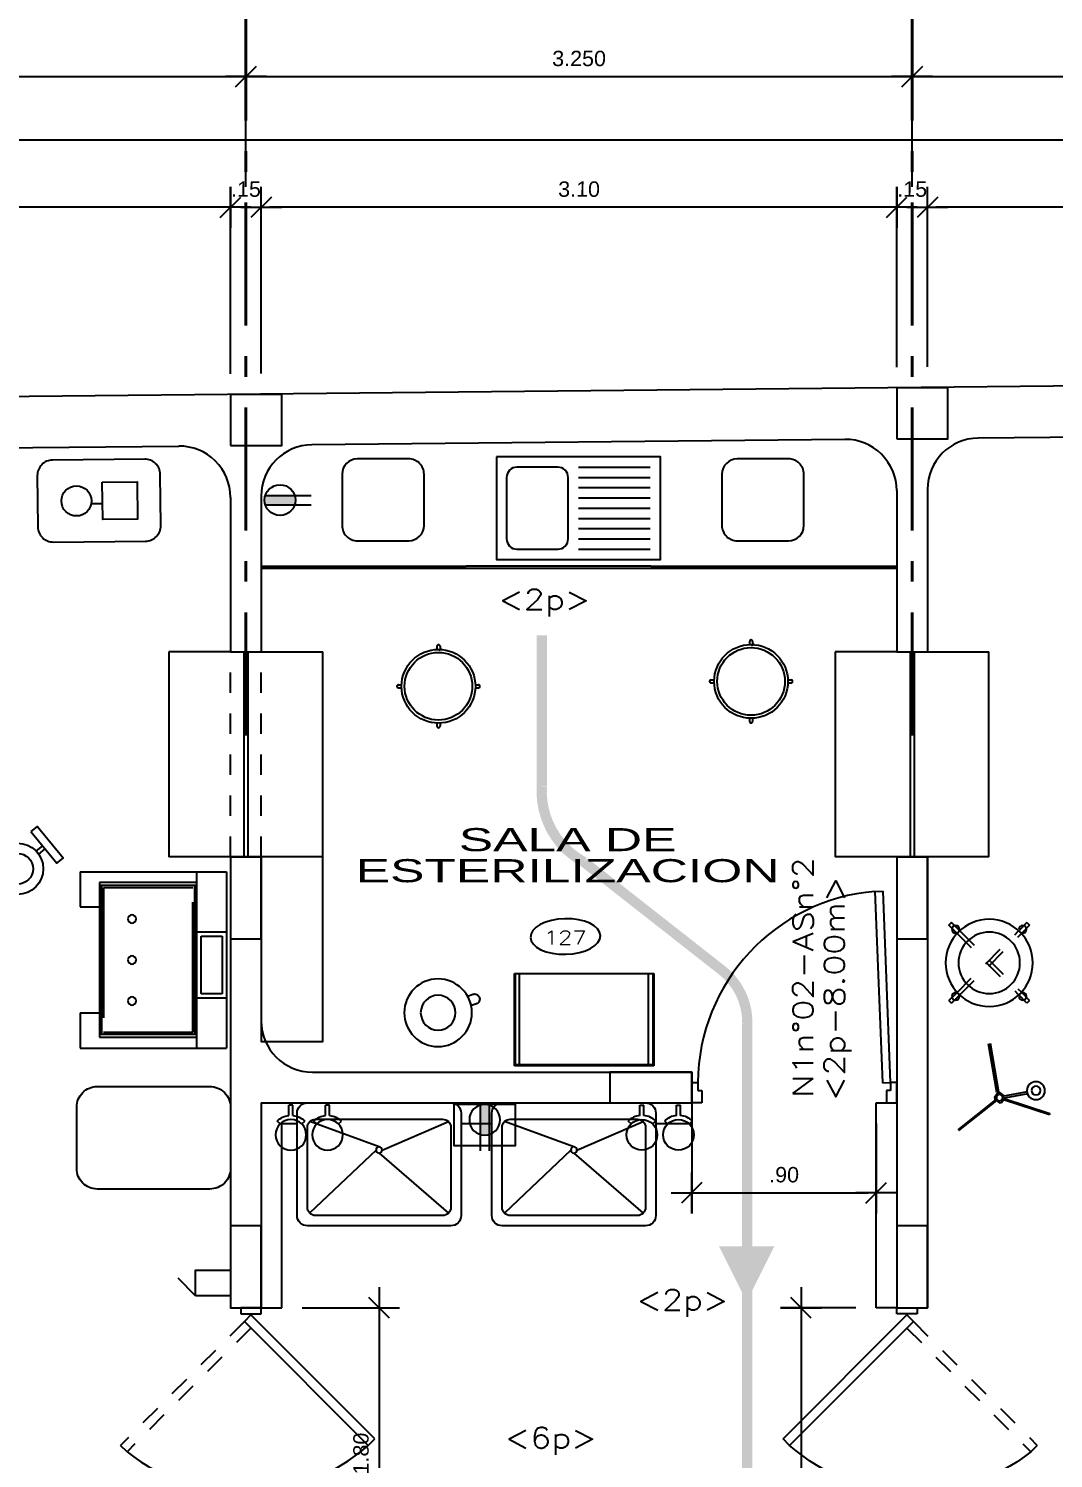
# Model space of a CAD drawing. Header units: millimetres. Extents: x 791 to 2661, y 209 to 602.
# Drawn here: x 1164.05 to 1169.05, y 543.39 to 550.37 of the extents above; entities that cross this region are included whole.
import ezdxf
from ezdxf.enums import TextEntityAlignment as Align

# ---------------------------------------------------------------- set-up
doc = ezdxf.new("R2010")
doc.units = ezdxf.units.MM
doc.header["$LTSCALE"] = 0.1
doc.header["$PDMODE"] = 3
for name, pattern in [('ACAD_ISO10W100', [18, 12, -3, 0, -3]), ('DASHDOT', [1, 0.5, -0.25, 0, -0.25]), ('DASHED', [0.75, 0.5, -0.25]), ('DASHED2', [9.525, 6.35, -3.175]), ('HIDDEN', [9.525, 6.35, -3.175]), ('TRAZOS2', [0.375, 0.25, -0.125])]:
    doc.linetypes.add(name, pattern=pattern)
for name, color, linetype in [('01', 1, 'Continuous'), ('01-COTAS EJE', 1, 'Continuous'), ('02', 8, 'Continuous'), ('06', 1, 'Continuous'), ('1TEXTO-05', 5, 'Continuous'), ('CASCO', 11, 'Continuous'), ('COLUMNAS', 1, 'Continuous'), ('cOTAS EVACUACION', 1, 'Continuous'), ('Equipamiento', 1, 'Continuous'), ('evacuacion', 70, 'TRAZOS2'), ('N-AMB', 2, 'Continuous'), ('Pisos', 253, 'Continuous'), ('Proyecciones', 9, 'HIDDEN'), ('Puertas', 1, 'Continuous'), ('Sanitarios', 1, 'Continuous'), ('texto seguridad', 120, 'Continuous')]:
    doc.layers.add(name, color=color, linetype=linetype)
doc.layers.add('EJES', color=1, linetype='DASHDOT', lineweight=40)
doc.styles.add('0', font='romans.SHX', dxfattribs={"width": 1.5})
doc.styles.add('LUNA', font='romans.shx', dxfattribs={"width": 1.5})
doc.styles.add('ROMANS', font='', dxfattribs={"oblique": 1, "height": 0.075})
doc.styles.get('ROMANS').set_extended_font_data('Arial')
doc.dimstyles.new('COTAS 50', dxfattribs={"dimscale": 2, "dimtxt": 1.5, "dimasz": 0.02, "dimexe": 0.05, "dimexo": 0.05, "dimgap": 0.025, "dimtad": 3, "dimzin": 4, "dimdsep": 46, "dimtxsty": 'ROMANS', "dimblk": 'LLL', "dimcen": 0, "dimdle": 0.18, "dimclrd": 256, "dimclre": 1, "dimclrt": 3, "dimadec": 0, "dimazin": 0, "dimtfac": 1, "dimtix": 1, "dimtofl": 0, "dimtmove": 1, "dimatfit": 3, "dimldrblk": 'OPEN90', "dimfxl": 0.18, "dimtolj": 1, "dimtzin": 0, "dimarcsym": 0})

# ---------------------------------------------------------------- blocks, each defined once
blk = doc.blocks.new('A$C0E812A79')
at = {"layer": 'Puertas', "linetype": 'TRAZOS2', "ltscale": 3}
for p, q in [((0.0668, -0.0182, 0.005), (0.671, 0.5859, 0.005)), ((1.7332, -0.0182, 0.005), (1.129, 0.5859, 0.005)), ((0.0986, -0.05, 0.005), (0.7028, 0.5541, 0.005)), ((1.7014, -0.05, 0.005), (1.0972, 0.5541, 0.005))]:
    blk.add_line(p, q, dxfattribs=at)
at = {"layer": 'Puertas'}
for p, q in [((0.7028, 0.5541, 0.005), (0.671, 0.5859, 0.005)), ((1.0972, 0.5541, 0.005), (1.129, 0.5859, 0.005))]:
    blk.add_line(p, q, dxfattribs=at)
at = {"layer": 'Puertas', "ltscale": 3}
for p, q in [((0, -0.1), (0, 0)), ((0, 0), (0.03, 0)), ((0.03, 0), (0.03, -0.025)), ((1.8, 0), (1.77, 0)), ((1.77, 0), (1.77, -0.025)), ((1.8, -0.1), (1.8, 0)), ((0.03, -0.025), (0.03, -0.025)), ((0.03, -0.025), (0.03, -0.1)), ((0.035, -0.05, 0.005), (0.0668, -0.0182, 0.005)), ((0.6391, -0.6542, 0.005), (0.035, -0.05, 0.005)), ((0.0668, -0.0182, 0.005), (0.671, -0.6223, 0.005)), ((1.7332, -0.0182, 0.005), (1.129, -0.6223, 0.005)), ((1.1609, -0.6542, 0.005), (1.765, -0.05, 0.005)), ((1.765, -0.05, 0.005), (1.7332, -0.0182, 0.005)), ((1.77, -0.025), (1.77, -0.025)), ((1.77, -0.025), (1.77, -0.1)), ((0.03, -0.1), (0, -0.1)), ((1.77, -0.1), (1.8, -0.1)), ((0.671, -0.6223, 0.005), (0.6391, -0.6542, 0.005)), ((1.129, -0.6223, 0.005), (1.1609, -0.6542, 0.005))]:
    blk.add_line(p, q, dxfattribs=at)
at = {"layer": 'Puertas'}
for centre, start, end in [((-0.017, -0.0151, 0.015), 318.56511, 38.33834), ((1.817, -0.0151, 0.015), 141.66166, 221.43489)]:
    blk.add_arc(centre, 0.9176, start, end, dxfattribs=at)
blk = doc.blocks.new('A$C75F00277')
at = {"layer": 'Puertas'}
for p, q in [((0, 0.95), (0, 1)), ((0, 1), (0.1, 1)), ((0.1, 1), (0.1, 0.97)), ((0.06, 0.95), (0, 0.95)), ((0.06, 0.97), (0.06, 0.95)), ((0.1, 0.97), (0.06, 0.97)), ((1.0317, 0.106), (0.0985, 0.07)), ((0.0985, 0.07), (0.1, 0.03)), ((1.0317, 0.106), (1.0333, 0.066)), ((0, 0.05), (0, 0)), ((0.06, 0.05), (0, 0.05)), ((0, 0), (0.1, 0)), ((0.06, 0.03), (0.06, 0.05)), ((0.1, 0.03), (0.06, 0.03)), ((0.1, 0.03), (1.0333, 0.066)), ((0.1, 0), (0.1, 0.03))]:
    blk.add_line(p, q, dxfattribs=at)
blk.add_arc((0.0923, 0.0274), 0.9427, 4.78175, 89.53472, dxfattribs=at)
blk = doc.blocks.new('LLL')
for p, q in [((0, 2.5), (0, -2.5)), ((2.5, 0), (-2.5, 0))]:
    blk.add_line(p, q)
at = {"color": 3}
blk.add_line((-1.25, -1.25), (1.25, 1.25), dxfattribs=at)
at = {"layer": 'Defpoints', "color": 0, "linetype": 'ByBlock'}
blk.add_point((0, 0), dxfattribs=at)
blk.add_point((0, 0), dxfattribs=at)
blk = doc.blocks.new('*D131')
at = {"layer": '01-COTAS EJE', "color": 1, "lineweight": -2, "transparency": 16777216}
for p, q in [((1160.3208, 548.9055), (1160.3208, 550.2359)), ((1165.1064, 549.5985), (1165.1064, 550.2359))]:
    blk.add_line(p, q, dxfattribs=at)
at = {"layer": '01-COTAS EJE', "lineweight": -2, "transparency": 16777216}
blk.add_line((1160.3608, 550.1359), (1165.0664, 550.1359), dxfattribs=at)
at = {"layer": 'Defpoints', "color": 0, "transparency": 16777216}
for p in [(1165.1064, 550.1359), (1165.1064, 549.4985), (1160.3208, 548.8055)]:
    blk.add_point(p, dxfattribs=at)
at = {"layer": '01-COTAS EJE', "lineweight": -2, "transparency": 16777216, "xscale": 0.04, "yscale": 0.04, "zscale": 0.04, "rotation": 180}
blk.add_blockref('LLL', (1160.3208, 550.1359), dxfattribs=at)
at = {"layer": '01-COTAS EJE', "lineweight": -2, "transparency": 16777216, "xscale": 0.04, "yscale": 0.04, "zscale": 0.04}
blk.add_blockref('LLL', (1165.1064, 550.1359), dxfattribs=at)
at = {"layer": '01-COTAS EJE', "color": 3, "transparency": 16777216, "insert": (1162.7136, 550.2242), "char_height": 0.075, "attachment_point": 5, "style": 'ROMANS'}
blk.add_mtext('\\A1;4.786', dxfattribs=at)
blk = doc.blocks.new('_OPEN90')
at = {"color": 0, "linetype": 'ByBlock', "ltscale": 0.7}
for p, q in [((0, 0), (-1, 0)), ((-0.5, 0.5), (0, 0)), ((0, 0), (-0.5, -0.5))]:
    blk.add_line(p, q, dxfattribs=at)
blk = doc.blocks.new('*D132')
at = {"layer": '01-COTAS EJE', "color": 1, "lineweight": -2, "transparency": 16777216}
for p, q in [((1165.1064, 549.5985), (1165.1064, 550.2359)), ((1168.3564, 549.5985), (1168.3564, 550.2359))]:
    blk.add_line(p, q, dxfattribs=at)
at = {"layer": '01-COTAS EJE', "lineweight": -2, "transparency": 16777216}
blk.add_line((1165.1464, 550.1359), (1168.3164, 550.1359), dxfattribs=at)
at = {"layer": 'Defpoints', "color": 0, "transparency": 16777216}
for p in [(1168.3564, 550.1359), (1165.1064, 549.4985), (1168.3564, 549.4985)]:
    blk.add_point(p, dxfattribs=at)
at = {"layer": '01-COTAS EJE', "lineweight": -2, "transparency": 16777216, "xscale": 0.04, "yscale": 0.04, "zscale": 0.04, "rotation": 180}
blk.add_blockref('LLL', (1165.1064, 550.1359), dxfattribs=at)
at = {"layer": '01-COTAS EJE', "lineweight": -2, "transparency": 16777216, "xscale": 0.04, "yscale": 0.04, "zscale": 0.04}
blk.add_blockref('LLL', (1168.3564, 550.1359), dxfattribs=at)
at = {"layer": '01-COTAS EJE', "color": 3, "transparency": 16777216, "insert": (1166.7314, 550.2242), "char_height": 0.075, "attachment_point": 5, "style": 'ROMANS'}
blk.add_mtext('\\A1;3.250', dxfattribs=at)
blk = doc.blocks.new('*D133')
at = {"layer": '01-COTAS EJE', "color": 1, "lineweight": -2, "transparency": 16777216}
for p, q in [((1168.3564, 549.5985), (1168.3564, 550.2359)), ((1171.9064, 549.5985), (1171.9064, 550.2359))]:
    blk.add_line(p, q, dxfattribs=at)
at = {"layer": '01-COTAS EJE', "lineweight": -2, "transparency": 16777216}
blk.add_line((1168.3964, 550.1359), (1171.8664, 550.1359), dxfattribs=at)
at = {"layer": 'Defpoints', "color": 0, "transparency": 16777216}
for p in [(1171.9064, 550.1359), (1168.3564, 549.4985), (1171.9064, 549.4985)]:
    blk.add_point(p, dxfattribs=at)
at = {"layer": '01-COTAS EJE', "lineweight": -2, "transparency": 16777216, "xscale": 0.04, "yscale": 0.04, "zscale": 0.04, "rotation": 180}
blk.add_blockref('LLL', (1168.3564, 550.1359), dxfattribs=at)
at = {"layer": '01-COTAS EJE', "lineweight": -2, "transparency": 16777216, "xscale": 0.04, "yscale": 0.04, "zscale": 0.04}
blk.add_blockref('LLL', (1171.9064, 550.1359), dxfattribs=at)
at = {"layer": '01-COTAS EJE', "color": 3, "transparency": 16777216, "insert": (1170.1314, 550.2242), "char_height": 0.075, "attachment_point": 5, "style": 'ROMANS'}
blk.add_mtext('\\A1;3.550', dxfattribs=at)
blk = doc.blocks.new('A$C614C6070')
for p, q in [((-0.015, -0.23), (-0.3383, -0.0917)), ((0, -0.215), (0.3383, -0.0917)), ((0, -0.245), (-0.3383, -0.5383)), ((0.015, -0.23), (0.339, -0.5375))]:
    blk.add_line(p, q)
for points in [[(-0.35, -0.6), (0.35, -0.6, 0.414214), (0.4, -0.55), (0.4, -0.05, 0.414214), (0.35, 0), (-0.35, 0, 0.414214), (-0.4, -0.05), (-0.4, -0.55, 0.414214)], [(-0.31, -0.55), (0.31, -0.55, 0.414214), (0.35, -0.51), (0.35, -0.12, 0.414214), (0.31, -0.08), (-0.31, -0.08, 0.414214), (-0.35, -0.12), (-0.35, -0.51, 0.414214)]]:
    blk.add_lwpolyline(points, format="xyb", close=True)
blk.add_circle((0, -0.23), 0.015)
blk = doc.blocks.new('B-9')
for p, q in [((-0.9681, -0.0646), (-0.6181, -0.0646)), ((-0.9681, -0.1146), (-0.6181, -0.1146)), ((-0.9681, -0.1646), (-0.6181, -0.1646)), ((-0.9681, -0.2146), (-0.6181, -0.2146)), ((-0.9681, -0.2146), (-0.6181, -0.2146)), ((-0.9681, -0.2646), (-0.6181, -0.2646)), ((-0.9681, -0.3146), (-0.6181, -0.3146)), ((-0.9681, -0.3646), (-0.6181, -0.3646)), ((-0.9681, -0.4146), (-0.6181, -0.4146)), ((-0.9681, -0.4646), (-0.6181, -0.4646))]:
    blk.add_line(p, q)
blk.add_lwpolyline([(-1.3681, -0.0146), (-1.3681, -0.5146), (-0.5681, -0.5146), (-0.5681, -0.0146)], close=True)
blk.add_lwpolyline([(-1.3181, -0.1146), (-1.3181, -0.4146, 0.414214), (-1.2681, -0.4646), (-1.0681, -0.4646, 0.414214), (-1.0181, -0.4146), (-1.0181, -0.1146, 0.414214), (-1.0681, -0.0646), (-1.2681, -0.0646, 0.414214)], format="xyb", close=True)
blk = doc.blocks.new('*D176')
at = {"layer": '01-COTAS EJE', "color": 1, "lineweight": -2, "ltscale": 0.15, "transparency": 16777216}
for p, q in [((1168.4314, 548.72), (1168.4314, 549.5985)), ((1173.4314, 548.7703), (1173.4314, 549.5985))]:
    blk.add_line(p, q, dxfattribs=at)
at = {"layer": '01-COTAS EJE', "lineweight": -2, "ltscale": 0.15, "transparency": 16777216}
blk.add_line((1173.3914, 549.4985), (1168.4714, 549.4985), dxfattribs=at)
at = {"layer": 'Defpoints', "color": 0, "ltscale": 0.15, "transparency": 16777216}
for p in [(1168.4314, 549.4985), (1173.4314, 548.6703), (1168.4314, 548.62)]:
    blk.add_point(p, dxfattribs=at)
at = {"layer": '01-COTAS EJE', "lineweight": -2, "ltscale": 0.15, "transparency": 16777216, "xscale": 0.04, "yscale": 0.04, "zscale": 0.04, "rotation": 180}
blk.add_blockref('LLL', (1168.4314, 549.4985), dxfattribs=at)
at = {"layer": '01-COTAS EJE', "lineweight": -2, "ltscale": 0.15, "transparency": 16777216, "xscale": 0.04, "yscale": 0.04, "zscale": 0.04}
blk.add_blockref('LLL', (1173.4314, 549.4985), dxfattribs=at)
at = {"layer": '01-COTAS EJE', "color": 3, "ltscale": 0.15, "transparency": 16777216, "insert": (1170.9314, 549.5867), "char_height": 0.075, "attachment_point": 5, "style": 'ROMANS'}
blk.add_mtext('\\A1;5.00', dxfattribs=at)
blk = doc.blocks.new('*D177')
at = {"layer": '01-COTAS EJE', "color": 1, "lineweight": -2, "ltscale": 0.15, "transparency": 16777216}
for p, q in [((1168.2814, 548.7185), (1168.2814, 549.5985)), ((1168.4314, 548.72), (1168.4314, 549.5985))]:
    blk.add_line(p, q, dxfattribs=at)
at = {"layer": '01-COTAS EJE', "lineweight": -2, "ltscale": 0.15, "transparency": 16777216}
for p, q in [((1168.2414, 549.4985), (1168.2014, 549.4985)), ((1168.4714, 549.4985), (1168.5114, 549.4985))]:
    blk.add_line(p, q, dxfattribs=at)
at = {"layer": 'Defpoints', "color": 0, "ltscale": 0.15, "transparency": 16777216}
for p in [(1168.2814, 549.4985), (1168.2814, 548.6185), (1168.4314, 548.62)]:
    blk.add_point(p, dxfattribs=at)
at = {"layer": '01-COTAS EJE', "lineweight": -2, "ltscale": 0.15, "transparency": 16777216, "xscale": 0.04, "yscale": 0.04, "zscale": 0.04}
blk.add_blockref('LLL', (1168.2814, 549.4985), dxfattribs=at)
at = {"layer": '01-COTAS EJE', "lineweight": -2, "ltscale": 0.15, "transparency": 16777216, "xscale": 0.04, "yscale": 0.04, "zscale": 0.04, "rotation": 180}
blk.add_blockref('LLL', (1168.4314, 549.4985), dxfattribs=at)
at = {"layer": '01-COTAS EJE', "color": 3, "ltscale": 0.15, "transparency": 16777216, "insert": (1168.3564, 549.5867), "char_height": 0.075, "attachment_point": 5, "style": 'ROMANS'}
blk.add_mtext('\\A1;.15', dxfattribs=at)
blk = doc.blocks.new('*D178')
at = {"layer": '01-COTAS EJE', "color": 1, "lineweight": -2, "ltscale": 0.15, "transparency": 16777216}
for p, q in [((1165.1814, 548.6873), (1165.1814, 549.5985)), ((1168.2814, 548.7185), (1168.2814, 549.5985))]:
    blk.add_line(p, q, dxfattribs=at)
at = {"layer": '01-COTAS EJE', "lineweight": -2, "ltscale": 0.15, "transparency": 16777216}
blk.add_line((1168.2414, 549.4985), (1165.2214, 549.4985), dxfattribs=at)
at = {"layer": 'Defpoints', "color": 0, "ltscale": 0.15, "transparency": 16777216}
for p in [(1165.1814, 549.4985), (1168.2814, 548.6185), (1165.1814, 548.5873)]:
    blk.add_point(p, dxfattribs=at)
at = {"layer": '01-COTAS EJE', "lineweight": -2, "ltscale": 0.15, "transparency": 16777216, "xscale": 0.04, "yscale": 0.04, "zscale": 0.04, "rotation": 180}
blk.add_blockref('LLL', (1165.1814, 549.4985), dxfattribs=at)
at = {"layer": '01-COTAS EJE', "lineweight": -2, "ltscale": 0.15, "transparency": 16777216, "xscale": 0.04, "yscale": 0.04, "zscale": 0.04}
blk.add_blockref('LLL', (1168.2814, 549.4985), dxfattribs=at)
at = {"layer": '01-COTAS EJE', "color": 3, "ltscale": 0.15, "transparency": 16777216, "insert": (1166.7314, 549.5867), "char_height": 0.075, "attachment_point": 5, "style": 'ROMANS'}
blk.add_mtext('\\A1;3.10', dxfattribs=at)
blk = doc.blocks.new('*D179')
at = {"layer": '01-COTAS EJE', "color": 1, "lineweight": -2, "ltscale": 0.15, "transparency": 16777216}
for p, q in [((1165.0314, 548.6858), (1165.0314, 549.5985)), ((1165.1814, 548.6873), (1165.1814, 549.5985))]:
    blk.add_line(p, q, dxfattribs=at)
at = {"layer": '01-COTAS EJE', "lineweight": -2, "ltscale": 0.15, "transparency": 16777216}
for p, q in [((1164.9914, 549.4985), (1164.9514, 549.4985)), ((1165.2214, 549.4985), (1165.2614, 549.4985))]:
    blk.add_line(p, q, dxfattribs=at)
at = {"layer": 'Defpoints', "color": 0, "ltscale": 0.15, "transparency": 16777216}
for p in [(1165.0314, 549.4985), (1165.0314, 548.5858), (1165.1814, 548.5873)]:
    blk.add_point(p, dxfattribs=at)
at = {"layer": '01-COTAS EJE', "lineweight": -2, "ltscale": 0.15, "transparency": 16777216, "xscale": 0.04, "yscale": 0.04, "zscale": 0.04}
blk.add_blockref('LLL', (1165.0314, 549.4985), dxfattribs=at)
at = {"layer": '01-COTAS EJE', "lineweight": -2, "ltscale": 0.15, "transparency": 16777216, "xscale": 0.04, "yscale": 0.04, "zscale": 0.04, "rotation": 180}
blk.add_blockref('LLL', (1165.1814, 549.4985), dxfattribs=at)
at = {"layer": '01-COTAS EJE', "color": 3, "ltscale": 0.15, "transparency": 16777216, "insert": (1165.1064, 549.5867), "char_height": 0.075, "attachment_point": 5, "style": 'ROMANS'}
blk.add_mtext('\\A1;.15', dxfattribs=at)
blk = doc.blocks.new('*D180')
at = {"layer": '01-COTAS EJE', "color": 1, "lineweight": -2, "ltscale": 0.15, "transparency": 16777216}
for p, q in [((1160.5734, 548.641), (1160.5734, 549.5985)), ((1165.0314, 548.6858), (1165.0314, 549.5985))]:
    blk.add_line(p, q, dxfattribs=at)
at = {"layer": '01-COTAS EJE', "lineweight": -2, "ltscale": 0.15, "transparency": 16777216}
blk.add_line((1164.9914, 549.4985), (1160.6134, 549.4985), dxfattribs=at)
at = {"layer": 'Defpoints', "color": 0, "ltscale": 0.15, "transparency": 16777216}
for p in [(1160.5734, 549.4985), (1160.5734, 548.541), (1165.0314, 548.5858)]:
    blk.add_point(p, dxfattribs=at)
at = {"layer": '01-COTAS EJE', "lineweight": -2, "ltscale": 0.15, "transparency": 16777216, "xscale": 0.04, "yscale": 0.04, "zscale": 0.04, "rotation": 180}
blk.add_blockref('LLL', (1160.5734, 549.4985), dxfattribs=at)
at = {"layer": '01-COTAS EJE', "lineweight": -2, "ltscale": 0.15, "transparency": 16777216, "xscale": 0.04, "yscale": 0.04, "zscale": 0.04}
blk.add_blockref('LLL', (1165.0314, 549.4985), dxfattribs=at)
at = {"layer": '01-COTAS EJE', "color": 3, "ltscale": 0.15, "transparency": 16777216, "insert": (1162.8024, 549.5867), "char_height": 0.075, "attachment_point": 5, "style": 'ROMANS'}
blk.add_mtext('\\A1;4.46', dxfattribs=at)
blk = doc.blocks.new('*D182')
at = {"layer": '01-COTAS EJE', "color": 1, "lineweight": -2, "ltscale": 0.15, "transparency": 16777216}
for p, q in [((1160.3208, 548.6384), (1160.3208, 549.9267)), ((1180.4314, 548.8408), (1180.4314, 549.9267))]:
    blk.add_line(p, q, dxfattribs=at)
at = {"layer": '01-COTAS EJE', "lineweight": -2, "ltscale": 0.15, "transparency": 16777216}
blk.add_line((1180.3914, 549.8267), (1160.3608, 549.8267), dxfattribs=at)
at = {"layer": 'Defpoints', "color": 0, "ltscale": 0.15, "transparency": 16777216}
for p in [(1160.3208, 549.8267), (1180.4314, 548.7408), (1160.3208, 548.5384)]:
    blk.add_point(p, dxfattribs=at)
at = {"layer": '01-COTAS EJE', "lineweight": -2, "ltscale": 0.15, "transparency": 16777216, "xscale": 0.04, "yscale": 0.04, "zscale": 0.04, "rotation": 180}
blk.add_blockref('LLL', (1160.3208, 549.8267), dxfattribs=at)
at = {"layer": '01-COTAS EJE', "lineweight": -2, "ltscale": 0.15, "transparency": 16777216, "xscale": 0.04, "yscale": 0.04, "zscale": 0.04}
blk.add_blockref('LLL', (1180.4314, 549.8267), dxfattribs=at)
at = {"layer": '01-COTAS EJE', "color": 3, "ltscale": 0.15, "transparency": 16777216, "insert": (1170.3761, 549.915), "char_height": 0.075, "attachment_point": 5, "style": 'ROMANS'}
blk.add_mtext('\\A1;20.11', dxfattribs=at)
blk = doc.blocks.new('D-9')
at = {"layer": 'Equipamiento', "linetype": 'Continuous'}
for p, q in [((0.0213, -0.0882), (0.0165, -0.0898)), ((0.091, -0.3134), (0.0165, -0.0898)), ((0.0952, -0.3104), (0.0213, -0.0882)), ((0.136, -0.1118), (0.1361, -0.1115)), ((0.1459, -0.1135), (0.1459, -0.1133)), ((0.0972, -0.3173), (0.1188, -0.194)), ((0.1071, -0.3187), (0.1286, -0.1958)), ((0.0849, -0.3482), (-0.0611, -0.5333)), ((0.0746, -0.3336), (0.0763, -0.3237)), ((0.0849, -0.3482), (0.0746, -0.3336)), ((0.0763, -0.3237), (0.0989, -0.3079)), ((0.0849, -0.3482), (0.0904, -0.3561)), ((0.1228, -0.342), (0.1003, -0.3579)), ((0.1087, -0.3096), (0.1245, -0.3322)), ((0.1228, -0.342), (0.1245, -0.3322)), ((0.125, -0.3456), (0.3619, -0.3871)), ((0.1267, -0.3358), (0.3637, -0.3773)), ((0.0879, -0.3525), (-0.0572, -0.5364)), ((0.1003, -0.3579), (0.0904, -0.3561))]:
    blk.add_line(p, q, dxfattribs=at)
for centre, radius in [((0.1334, -0.1555), 0.0439), ((0.1337, -0.155), 0.0213), ((0.0996, -0.3328), 0.0155)]:
    blk.add_circle(centre, radius, dxfattribs=at)
blk = doc.blocks.new('D-2')
for p, q in [((-0.1965, 0.1833), (-0.1568, 0.1437)), ((-0.1833, 0.1965), (-0.1437, 0.1568)), ((0.1437, 0.1568), (0.1833, 0.1965)), ((0.1587, 0.1456), (0.1965, 0.1833)), ((-0.1965, -0.1833), (-0.1568, -0.1437)), ((-0.1833, -0.1965), (-0.1437, -0.1568)), ((0.1437, -0.1568), (0.1833, -0.1965)), ((0.1587, -0.1456), (0.1965, -0.1833))]:
    blk.add_line(p, q)
at = {"linetype": 'DASHED'}
for p, q in [((0.1437, 0.1568), (-0.1568, -0.1437)), ((0.1437, -0.1568), (-0.1568, 0.1437)), ((0.1587, -0.1456), (-0.1417, 0.1549)), ((0.1587, 0.1456), (-0.1417, -0.1549))]:
    blk.add_line(p, q, dxfattribs=at)
for centre, radius in [((0, 0), 0.2127), ((-0.1636, 0.1636), 0.0186), ((0, 0), 0.15), ((0.1636, 0.1636), 0.0186), ((-0.1636, -0.1636), 0.0186), ((0.1636, -0.1636), 0.0186)]:
    blk.add_circle(centre, radius)
for start, end in [(133.01237, 136.98763), (43.01237, 46.98763), (223.01237, 226.98763), (313.01237, 316.98763)]:
    blk.add_arc((0, 0), 0.2686, start, end)
blk = doc.blocks.new('MA-3234')
for p, q in [((-0.0075, 0.1798), (-0.0075, 0.1949)), ((0.0075, 0.1798), (0.0075, 0.1949)), ((-0.1949, 0.0075), (-0.1798, 0.0075)), ((0.1798, 0.0075), (0.1949, 0.0075)), ((-0.1949, -0.0075), (-0.1798, -0.0075)), ((0.1798, -0.0075), (0.1949, -0.0075)), ((-0.0075, -0.1949), (-0.0075, -0.1798)), ((0.0075, -0.1949), (0.0075, -0.1798))]:
    blk.add_line(p, q)
for radius in [0.18, 0.165]:
    blk.add_circle((0, 0), radius)
for centre, radius, start, end in [((0, 0.195), 0.0075, 358.89789, 181.10211), ((-0.195, 0), 0.0075, 88.89789, 271.10211), ((-0.186, 0.0013), 0.01, 5, 90), ((0.195, 0), 0.0075, 268.89789, 91.10211), ((0, -0.195), 0.0075, 178.89789, 1.10211)]:
    blk.add_arc(centre, radius, start, end)
blk = doc.blocks.new('D-7')
blk.add_lwpolyline([(-0.2221, 0.0832), (-0.2361, 0.1039, 0.414214), (-0.2708, 0.1106), (-0.2708, 0.1106, 0.414214), (-0.2776, 0.0759), (-0.2636, 0.0552)], format="xyb", close=True)
for radius in [0.165, 0.085]:
    blk.add_circle((-0.1505, -0.0676), radius)
blk = doc.blocks.new('MA-29')
for p, q in [((-0.1366, 0.1877), (-0.1366, -0.4923)), ((0.3134, 0.1877), (-0.1366, 0.1877)), ((0.3084, 0.1827), (-0.1366, 0.1827)), ((0.3084, 0.1627), (-0.1366, 0.1627)), ((0.3084, -0.4873), (0.3084, 0.1827)), ((0.3134, -0.4923), (0.3134, 0.1877)), ((0.3084, -0.4673), (-0.1366, -0.4673)), ((-0.1366, -0.4873), (0.3084, -0.4873)), ((-0.1366, -0.4923), (0.3134, -0.4923))]:
    blk.add_line(p, q)
blk = doc.blocks.new('A$C5B7C0647')
at = {"layer": 'Equipamiento'}
for p, q in [((0.325, 0.4), (0.075, 0.4)), ((0, 0.325), (0, 0.075)), ((0.4, 0.075), (0.4, 0.325)), ((0.075, 0), (0.325, 0))]:
    blk.add_line(p, q, dxfattribs=at)
for centre, start, end in [((0.075, 0.325), 90, 180), ((0.325, 0.325), 0, 90), ((0.075, 0.075), 180, 270), ((0.325, 0.075), 270, 0)]:
    blk.add_arc(centre, 0.075, start, end, dxfattribs=at)
blk = doc.blocks.new('TOM-2')
blk.add_hatch(color=256).paths.add_polyline_path([(-0.0135, -0.0225, 0.076321), (-0.01, 0, 0.076321), (-0.0135, 0.0225), (-0.1565, 0.0225, 0.076321), (-0.16, 0, 0.076321), (-0.1565, -0.0225)])
for p, q in [((-0.0135, 0.0225), (-0.2365, 0.0225)), ((-0.0135, -0.0225), (-0.2365, -0.0225))]:
    blk.add_line(p, q)
blk.add_circle((-0.085, 0), 0.075)
blk = doc.blocks.new('TOMACO')
at = {"layer": 'Equipamiento', "rotation": 270}
blk.add_blockref('TOM-2', (0.042, -0.3747), dxfattribs=at)
blk = doc.blocks.new('H-10')
blk.add_lwpolyline([(-0.15, 0.2), (-0.15, 0), (0.15, 0), (0.15, 0.2)], close=True)
blk = doc.blocks.new('H-13')
at = {"layer": 'Equipamiento'}
blk.add_blockref('H-10', (-0.15, -0.2), dxfattribs=at)
blk = doc.blocks.new('H-19')
for p, q in [((-0.01, 0), (0.01, 0)), ((-0.01, -0.0505), (-0.01, 0)), ((0.01, -0.0505), (0.01, 0)), ((-0.053, -0.092), (-0.0672, -0.0778)), ((0.053, -0.092), (0.0672, -0.0778))]:
    blk.add_line(p, q)
blk.add_circle((0, -0.145), 0.075)
for start, end in [(96.04233, 135), (45, 83.95767)]:
    blk.add_arc((0, -0.145), 0.095, start, end)
blk = doc.blocks.new('A$C3D471BD9')
at = {"layer": 'Equipamiento', "xscale": -1, "rotation": 270}
blk.add_blockref('H-19', (0.22, 0.075), dxfattribs=at)
blk = doc.blocks.new('EM-16')
at = {"layer": 'Equipamiento'}
for p, q in [((-0.43, 0.5701), (-0.43, -0.1439)), ((-0.43, 0.5701), (-0.2585, 0.5701)), ((-0.2585, 0.5701), (-0.2585, 0.4754)), ((0.2585, 0.5701), (0.43, 0.5701)), ((0.2585, 0.5701), (0.2585, 0.4754)), ((0.43, 0.5701), (0.43, -0.1439)), ((-0.3775, 0), (-0.3775, 0.4754)), ((-0.3775, 0.4754), (0.3775, 0.4754)), ((-0.3625, 0), (-0.3625, 0.4754)), ((-0.3625, 0.4654), (0.3625, 0.4654)), ((0.3625, 0.4754), (0.3625, 0)), ((0.3775, 0.4754), (0.3775, 0)), ((0.43, 0), (-0.43, 0)), ((0.3625, 0.01), (-0.3625, 0.01)), ((0.1867, 0), (-0.1376, 0)), ((-0.1376, 0), (-0.1376, -0.1439)), ((0.1867, -0.1439), (0.1867, 0)), ((0.1658, -0.0209), (-0.1167, -0.0209)), ((-0.1167, -0.0209), (-0.1167, -0.123)), ((0.1658, -0.123), (0.1658, -0.0209)), ((-0.1167, -0.123), (0.1658, -0.123)), ((-0.43, -0.1439), (0.43, -0.1439)), ((-0.1376, -0.1439), (0.1867, -0.1439))]:
    blk.add_line(p, q, dxfattribs=at)
at = {"layer": 'Equipamiento', "linetype": 'HIDDEN'}
for p, q in [((-0.3525, 0.02), (-0.3525, 0.4554)), ((-0.3525, 0.4554), (0.3525, 0.4554)), ((0.3525, 0.4554), (0.3525, 0.02)), ((0.3525, 0.02), (-0.3525, 0.02))]:
    blk.add_line(p, q, dxfattribs=at)
at = {"layer": 'Equipamiento'}
for centre in [(-0.2, 0.3168), (0, 0.3168), (0.2, 0.3168)]:
    blk.add_circle(centre, 0.02, dxfattribs=at)
blk = doc.blocks.new('N-10')
for points in [[(-0.1, 0.54), (0.1, 0.54), (0.1, 0.58), (-0.1, 0.58)], [(-0.01, 0.5), (0.01, 0.5), (0.01, 0.54), (-0.01, 0.54)]]:
    blk.add_lwpolyline(points, close=True)
for centre, radius in [((0, 0.375), 0.125), ((0, 0.375), 0.075), ((0, 0), 0.25)]:
    blk.add_circle(centre, radius)
blk = doc.blocks.new('A$C5854056F')
at = {"layer": 'Equipamiento', "color": 2, "rotation": 131.5210595562632}
blk.add_blockref('N-10', (0.5005, 0.4594), dxfattribs=at)
blk = doc.blocks.new('TIMBRE-1')
blk.add_line((0, -0.085), (0.0849, -0.1699))
blk.add_lwpolyline([(0, -0.085), (0.125, -0.085), (0.125, 0.085), (0, 0.085)], close=True)
blk = doc.blocks.new('A$C28521B53')
at = {"layer": 'Equipamiento', "rotation": 180}
blk.add_blockref('TIMBRE-1', (0.125, 0.085), dxfattribs=at)
blk = doc.blocks.new('A$C6A2F3AA3')
at = {"layer": 'CASCO', "xscale": -1, "rotation": 180}
blk.add_blockref('A$C28521B53', (0, 0.2549), dxfattribs=at)
blk = doc.blocks.new('*D300')
at = {"layer": 'cOTAS EVACUACION', "color": 1, "lineweight": -2, "ltscale": 0.15, "transparency": 16777216}
for p, q in [((1165.3814, 544.1291), (1165.8567, 544.1291)), ((1165.3814, 542.3291), (1165.8567, 542.3291))]:
    blk.add_line(p, q, dxfattribs=at)
at = {"layer": 'cOTAS EVACUACION', "lineweight": -2, "ltscale": 0.15, "transparency": 16777216}
blk.add_line((1165.7567, 544.0891), (1165.7567, 542.3691), dxfattribs=at)
at = {"layer": 'Defpoints', "color": 0, "ltscale": 0.15, "transparency": 16777216}
for p in [(1165.2814, 544.1291), (1165.2814, 542.3291), (1165.7567, 542.3291)]:
    blk.add_point(p, dxfattribs=at)
at = {"layer": 'cOTAS EVACUACION', "lineweight": -2, "ltscale": 0.15, "transparency": 16777216, "xscale": 0.04, "yscale": 0.04, "zscale": 0.04}
for p, rotation in [((1165.7567, 544.1291), 90), ((1165.7567, 542.3291), 270)]:
    blk.add_blockref('LLL', p, dxfattribs=dict(at, rotation=rotation))
at = {"layer": 'cOTAS EVACUACION', "color": 3, "ltscale": 0.15, "transparency": 16777216, "insert": (1165.6684, 543.4175), "char_height": 0.075, "attachment_point": 5, "rotation": 90, "style": 'ROMANS'}
blk.add_mtext('\\A1;1.80', dxfattribs=at)
blk = doc.blocks.new('*D301')
at = {"layer": 'cOTAS EVACUACION', "color": 1, "lineweight": -2, "ltscale": 0.15, "transparency": 16777216}
for p, q in [((1167.2814, 545.0291), (1167.2814, 544.5899)), ((1168.1814, 545.0291), (1168.1814, 544.5899))]:
    blk.add_line(p, q, dxfattribs=at)
at = {"layer": 'cOTAS EVACUACION', "lineweight": -2, "ltscale": 0.15, "transparency": 16777216}
blk.add_line((1167.3214, 544.6899), (1168.1414, 544.6899), dxfattribs=at)
at = {"layer": 'Defpoints', "color": 0, "ltscale": 0.15, "transparency": 16777216}
for p in [(1167.2814, 545.1291), (1168.1814, 545.1291), (1168.1814, 544.6899)]:
    blk.add_point(p, dxfattribs=at)
at = {"layer": 'cOTAS EVACUACION', "lineweight": -2, "ltscale": 0.15, "transparency": 16777216, "xscale": 0.04, "yscale": 0.04, "zscale": 0.04, "rotation": 180}
blk.add_blockref('LLL', (1167.2814, 544.6899), dxfattribs=at)
at = {"layer": 'cOTAS EVACUACION', "lineweight": -2, "ltscale": 0.15, "transparency": 16777216, "xscale": 0.04, "yscale": 0.04, "zscale": 0.04}
blk.add_blockref('LLL', (1168.1814, 544.6899), dxfattribs=at)
at = {"layer": 'cOTAS EVACUACION', "color": 3, "ltscale": 0.15, "transparency": 16777216, "insert": (1167.7314, 544.7782), "char_height": 0.075, "attachment_point": 5, "style": 'ROMANS'}
blk.add_mtext('\\A1;.90', dxfattribs=at)
blk = doc.blocks.new('*D302')
at = {"layer": 'cOTAS EVACUACION', "color": 1, "lineweight": -2, "ltscale": 0.15, "transparency": 16777216}
for p, q in [((1168.0814, 544.1291), (1167.7146, 544.1291)), ((1168.0814, 542.3291), (1167.7146, 542.3291))]:
    blk.add_line(p, q, dxfattribs=at)
at = {"layer": 'cOTAS EVACUACION', "lineweight": -2, "ltscale": 0.15, "transparency": 16777216}
blk.add_line((1167.8146, 544.0891), (1167.8146, 542.3691), dxfattribs=at)
at = {"layer": 'Defpoints', "color": 0, "ltscale": 0.15, "transparency": 16777216}
for p in [(1168.1814, 544.1291), (1167.8146, 542.3291), (1168.1814, 542.3291)]:
    blk.add_point(p, dxfattribs=at)
at = {"layer": 'cOTAS EVACUACION', "lineweight": -2, "ltscale": 0.15, "transparency": 16777216, "xscale": 0.04, "yscale": 0.04, "zscale": 0.04}
for p, rotation in [((1167.8146, 544.1291), 90), ((1167.8146, 542.3291), 270)]:
    blk.add_blockref('LLL', p, dxfattribs=dict(at, rotation=rotation))
at = {"layer": 'cOTAS EVACUACION', "color": 3, "ltscale": 0.15, "transparency": 16777216, "insert": (1167.7263, 543.2291), "char_height": 0.075, "attachment_point": 5, "rotation": 90, "style": 'ROMANS'}
blk.add_mtext('\\A1;1.80', dxfattribs=at)

msp = doc.modelspace()

# ---------------------------------------------------------------- hatches: boundary and pattern name
at = {"layer": 'evacuacion', "linetype": 'DASHED2', "ltscale": 0.025}
msp.add_hatch(color=256, dxfattribs=at).paths.add_polyline_path([(1167.5497, 544.159), (1167.6847, 544.429), (1167.4147, 544.429)])

# ---------------------------------------------------------------- linework, layer by layer
at = {"layer": '01'}
for p, q in [((1165.0964, 547.3291), (1165.0964, 546.3291)), ((1165.1164, 547.3291), (1165.1164, 546.3291)), ((1168.3464, 547.3291), (1168.3464, 546.3291)), ((1168.3664, 547.3291), (1168.3664, 546.3291))]:
    msp.add_line(p, q, dxfattribs=at)
at = {"layer": '02'}
for p, q in [((1165.1814, 547.7373), (1168.2814, 547.7373)), ((1164.7314, 547.3291), (1164.7314, 546.3291)), ((1165.0314, 547.3291), (1164.7314, 547.3291)), ((1165.1814, 547.3291), (1165.4814, 547.3291)), ((1165.4814, 546.3291), (1165.4814, 547.3291)), ((1167.9814, 547.3291), (1167.9814, 546.3291)), ((1168.2814, 547.3291), (1167.9814, 547.3291)), ((1168.4314, 547.3291), (1168.7314, 547.3291)), ((1168.7314, 546.3291), (1168.7314, 547.3291)), ((1165.0314, 546.3291), (1164.7314, 546.3291)), ((1165.4814, 546.3291), (1165.1814, 546.3291)), ((1168.2814, 546.3291), (1167.9814, 546.3291)), ((1168.7314, 546.3291), (1168.4314, 546.3291))]:
    msp.add_line(p, q, dxfattribs=at)
at = {"layer": '06'}
for p, q in [((1180.3314, 548.7398), (1160.3208, 548.5384)), ((1173.1789, 548.4178), (1168.6789, 548.3725)), ((1160.7553, 548.2928), (1164.7789, 548.3333)), ((1168.0289, 548.366), (1165.4289, 548.3398)), ((1168.2814, 548.116), (1168.2814, 547.3291)), ((1168.4314, 548.1225), (1168.4314, 547.3291)), ((1165.0314, 548.0833), (1165.0314, 547.3291)), ((1165.1814, 548.0898), (1165.1814, 547.3291)), ((1165.0314, 547.3291), (1165.1814, 547.3291)), ((1168.2814, 547.3291), (1168.4314, 547.3291)), ((1165.0314, 546.3291), (1165.0314, 544.1291)), ((1165.0314, 546.3291), (1165.1814, 546.3291)), ((1165.1814, 546.3291), (1165.1814, 545.5291)), ((1168.2814, 546.3291), (1168.2814, 544.1291)), ((1168.2814, 546.3291), (1168.4314, 546.3291)), ((1168.4314, 546.3291), (1168.4314, 544.1291)), ((1165.4314, 545.2791), (1167.2814, 545.2791)), ((1167.2814, 545.2791), (1167.2814, 545.1291)), ((1165.1814, 545.1291), (1165.1814, 544.1291)), ((1165.1814, 545.1291), (1167.2814, 545.1291)), ((1165.0314, 544.1291), (1165.1814, 544.1291)), ((1168.2814, 544.1291), (1168.4314, 544.1291)), ((1168.2814, 544.1291), (1168.4314, 544.1291))]:
    msp.add_line(p, q, dxfattribs=at)
for centre, start, end in [((1164.7814, 548.0833), 360, 90.57638), ((1165.4314, 548.0898), 90.57638, 180), ((1168.0314, 548.116), 0, 90.57638), ((1168.6814, 548.1225), 90.57638, 180), ((1165.4314, 545.5291), 180, 270)]:
    msp.add_arc(centre, 0.25, start, end, dxfattribs=at)
at = {"layer": 'COLUMNAS', "ltscale": 0.15}
for points in [[(1168.2814, 548.3685), (1168.5314, 548.3685), (1168.5314, 548.6185), (1168.2814, 548.6185)], [(1165.0314, 548.3358), (1165.2814, 548.3358), (1165.2814, 548.5858), (1165.0314, 548.5858)], [(1165.1814, 546.3291), (1165.0314, 546.3291), (1165.0314, 545.9291), (1165.1814, 545.9291)], [(1168.4314, 546.3291), (1168.2814, 546.3291), (1168.2814, 545.9291), (1168.4314, 545.9291)], [(1167.2814, 545.1291), (1167.2814, 545.2791), (1166.8814, 545.2791), (1166.8814, 545.1291)], [(1165.1814, 544.5291), (1165.0314, 544.5291), (1165.0314, 544.1291), (1165.1814, 544.1291)], [(1168.4314, 544.5291), (1168.2814, 544.5291), (1168.2814, 544.1291), (1168.4314, 544.1291)]]:
    msp.add_lwpolyline(points, close=True, dxfattribs=at)
at = {"layer": 'EJES', "linetype": 'ACAD_ISO10W100', "ltscale": 0.5}
for p, q in [((1165.1064, 546.9222), (1165.1064, 550.9212)), ((1168.3564, 546.9222), (1168.3564, 550.9212))]:
    msp.add_line(p, q, dxfattribs=at)
at = {"layer": 'Equipamiento'}
msp.add_line((1164.4072, 548.0521), (1164.352, 548.0515), dxfattribs=at)
at = {"layer": 'Equipamiento', "linetype": 'Continuous', "lineweight": -2, "ltscale": 0.05}
for p, q in [((1165.1814, 547.7478), (1166.1814, 547.7478)), ((1167.0814, 547.7478), (1166.1814, 547.7478)), ((1167.0814, 547.7478), (1168.2814, 547.7478))]:
    msp.add_line(p, q, dxfattribs=at)
at = {"layer": 'Equipamiento'}
for points in [[(1164.1673, 547.8653), (1164.6173, 547.8698, 0.414214), (1164.6915, 547.9456), (1164.689, 548.1955, 0.414214), (1164.6132, 548.2698), (1164.1633, 548.2653, 0.414214), (1164.089, 548.1895), (1164.0915, 547.9395, 0.414214)], [(1164.3814, 545.2087), (1164.9314, 545.2087, -0.414214), (1165.0314, 545.1087), (1165.0314, 544.8087, -0.414214), (1164.9314, 544.7087), (1164.3814, 544.7087, -0.414214), (1164.2814, 544.8087), (1164.2814, 545.1087, -0.414214)]]:
    msp.add_lwpolyline(points, format="xyb", close=True, dxfattribs=at)
msp.add_lwpolyline([(1164.4061, 548.1582), (1164.5766, 548.1599), (1164.5785, 547.9777), (1164.408, 547.976)], close=True, dxfattribs=at)
at = {"layer": 'Equipamiento', "linetype": 'ByBlock', "lineweight": -2}
msp.add_lwpolyline([(1165.4814, 546.3291), (1165.1814, 546.3291), (1165.1814, 545.4291), (1165.4814, 545.4291)], close=True, dxfattribs=at)
at = {"layer": 'Equipamiento'}
msp.add_circle((1164.2801, 548.0658), 0.0734, dxfattribs=at)
at = {"layer": 'evacuacion', "linetype": 'DASHED2', "ltscale": 0.2, "const_width": 0.05}
msp.add_lwpolyline([(1166.55, 547.4099), (1166.55, 546.6727, 0.292288), (1166.7565, 546.3035), (1167.4294, 545.7756, -0.237486), (1167.5522, 545.5142), (1167.5522, 545.1291)], format="xyb", dxfattribs=at)
at = {"layer": 'evacuacion', "linetype": 'DASHED2', "ltscale": 0.2, "const_width": 0.05, "elevation": 0.015}
msp.add_lwpolyline([(1167.5522, 542.7285), (1167.5522, 545.1291)], dxfattribs=at)
at = {"layer": 'N-AMB', "ltscale": 0.5, "extrusion": (0, 0, -1)}
msp.add_ellipse((1166.6652, 545.9408), major_axis=(-0.1707, -0.0044), ratio=0.506987, dxfattribs=at)
at = {"layer": 'Pisos'}
for p, q in [((1167.2814, 545.1291), (1167.2814, 545.0291)), ((1168.1814, 544.1291), (1168.1814, 545.1291)), ((1168.1814, 545.1291), (1168.2814, 545.1291)), ((1165.2814, 545.0291), (1165.3564, 545.0291)), ((1165.2814, 544.1291), (1165.2814, 545.0291)), ((1166.1564, 545.0291), (1166.3064, 545.0291)), ((1167.1064, 545.0291), (1167.2814, 545.0291)), ((1165.1814, 544.1291), (1165.2814, 544.1291)), ((1168.2814, 544.1291), (1168.1814, 544.1291))]:
    msp.add_line(p, q, dxfattribs=at)
at = {"layer": 'Proyecciones', "ltscale": 0.15}
for p, q in [((1165.0314, 546.3291), (1165.0314, 547.3291)), ((1165.1814, 546.3291), (1165.1814, 547.3291))]:
    msp.add_line(p, q, dxfattribs=at)

# ---------------------------------------------------------------- block references
at = {"layer": '1TEXTO-05', "rotation": 177.6634066500846}
msp.add_blockref('A$C5854056F', (1164.2214, 546.4729), dxfattribs=at)
at = {"layer": 'Equipamiento'}
for name, p, rotation in [('A$C5B7C0647', (1165.9757, 547.8713), 89.99999999999999), ('A$C5B7C0647', (1167.8286, 547.8713), 89.99999999999999), ('TOMACO', (1165.5628, 548.112), 270), ('MA-3234', (1166.046, 547.1617), 270), ('MA-3234', (1167.5709, 547.1853), 270), ('A$C3D471BD9', (1165.4013, 544.8981), 89.99999999999999), ('A$C3D471BD9', (1165.58, 544.8981), 89.99999999999999), ('A$C6A2F3AA3', (1164.7765, 544.3134), 270)]:
    msp.add_blockref(name, p, dxfattribs=dict(at, rotation=rotation))
at = {"layer": 'Equipamiento', "xscale": -1}
for name, p, rotation in [('EM-16', (1164.8677, 545.8264), 90), ('D-7', (1165.9607, 545.7112), 324.5613153053978), ('D-9', (1169.1159, 545.0552), 270), ('TOMACO', (1166.2296, 544.7567), 180), ('A$C3D471BD9', (1166.9633, 544.8981), 270), ('A$C3D471BD9', (1167.1419, 544.8981), 270)]:
    msp.add_blockref(name, p, dxfattribs=dict(at, rotation=rotation))
msp.add_blockref('D-2', (1168.7327, 545.8122), dxfattribs=at)
at = {"layer": 'Equipamiento', "linetype": 'ByBlock', "lineweight": -2, "xscale": -1, "rotation": 90}
msp.add_blockref('MA-29', (1166.6039, 545.623), dxfattribs=at)
at = {"layer": 'Equipamiento'}
msp.add_blockref('H-13', (1166.4216, 545.1215), dxfattribs=at)
at = {"layer": 'Puertas', "rotation": 89.99999999999999}
for name, p in [('A$C75F00277', (1168.2814, 545.1291)), ('A$C0E812A79', (1165.0813, 542.3291))]:
    msp.add_blockref(name, p, dxfattribs=at)
at = {"layer": 'Puertas', "xscale": -1, "rotation": 270}
msp.add_blockref('A$C0E812A79', (1168.3814, 542.3291), dxfattribs=at)
at = {"layer": 'Sanitarios'}
msp.add_blockref('B-9', (1167.6967, 548.2954), dxfattribs=at)
at = {"layer": 'Sanitarios', "xscale": -1}
for p in [(1165.7564, 545.1291), (1166.7064, 545.1291)]:
    msp.add_blockref('A$C614C6070', p, dxfattribs=at)

# ---------------------------------------------------------------- texts
at = {"layer": '1TEXTO-05', "style": 'ROMANS', "width": 1.6}
for s, p in [('SALA DE', (1166.676, 546.3571)), ('ESTERILIZACION', (1166.676, 546.2057))]:
    msp.add_text(s, height=0.1125, dxfattribs=at).set_placement(p, align=Align.CENTER)
at = {"layer": 'N-AMB', "color": 3, "ltscale": 0.5, "style": '0', "width": 1.2}
msp.add_text('127', height=0.06743, dxfattribs=at).set_placement((1166.6645, 545.9354), align=Align.MIDDLE)
at = {"layer": 'texto seguridad', "style": 'LUNA', "width": 1.2}
for s, p in [('<2p>', (1166.3389, 547.5358, -0.4064)), ('<2p>', (1167.0127, 544.1178, 0.015)), ('<6p>', (1166.3699, 543.4451))]:
    msp.add_text(s, height=0.1, dxfattribs=at).set_placement(p)
for s, p in [('N1n°02-ASn°2', (1167.8743, 545.1546, 0.005)), ('<2p-8.00m>', (1168.0268, 545.1376, 0.005))]:
    msp.add_text(s, height=0.1, rotation=90, dxfattribs=at).set_placement(p)

# ---------------------------------------------------------------- dimensions: what is measured, and where the dimension line sits
at = {"layer": '01-COTAS EJE'}
for base, p1, p2, picture, middle in [((1165.1064, 550.1359), (1160.3208, 548.8055), (1165.1064, 549.4985), '*D131', (1162.7136, 550.2242)), ((1168.3564, 550.1359), (1165.1064, 549.4985), (1168.3564, 549.4985), '*D132', (1166.7314, 550.2242)), ((1171.9064, 550.1359), (1168.3564, 549.4985), (1171.9064, 549.4985), '*D133', (1170.1314, 550.2242))]:
    dim = msp.add_linear_dim(base=base, p1=p1, p2=p2, angle=180, dimstyle='COTAS 50', override={"dimdec": 3}, dxfattribs=at)
    dim.commit()
    dim.dimension.update_dxf_attribs({"geometry": picture, "text_midpoint": middle})
at = {"layer": '01-COTAS EJE', "ltscale": 0.15}
dim = msp.add_linear_dim(base=(1160.3208, 549.8267), p1=(1180.4314, 548.7408), p2=(1160.3208, 548.5384), angle=180, dimstyle='COTAS 50', dxfattribs=at)
dim.commit()
dim.dimension.update_dxf_attribs({"geometry": '*D182', "text_midpoint": (1170.3761, 549.915)})
for base, p1, p2, picture, middle in [((1160.5734, 549.4985), (1165.0314, 548.5858), (1160.5734, 548.541), '*D180', (1162.8024, 549.5867)), ((1165.0314, 549.4985), (1165.1814, 548.5873), (1165.0314, 548.5858), '*D179', (1165.1064, 549.5867)), ((1165.1814, 549.4985), (1168.2814, 548.6185), (1165.1814, 548.5873), '*D178', (1166.7314, 549.5867)), ((1168.2814, 549.4985), (1168.4314, 548.62), (1168.2814, 548.6185), '*D177', (1168.3564, 549.5867)), ((1168.4314, 549.4985), (1173.4314, 548.6703), (1168.4314, 548.62), '*D176', (1170.9314, 549.5867))]:
    dim = msp.add_linear_dim(base=base, p1=p1, p2=p2, dimstyle='COTAS 50', dxfattribs=at)
    dim.commit()
    dim.dimension.update_dxf_attribs({"geometry": picture, "text_midpoint": middle})
at = {"layer": 'cOTAS EVACUACION', "ltscale": 0.15}
dim = msp.add_linear_dim(base=(1168.1814, 544.6899), p1=(1167.2814, 545.1291), p2=(1168.1814, 545.1291), dimstyle='COTAS 50', dxfattribs=at)
dim.commit()
dim.dimension.update_dxf_attribs({"geometry": '*D301', "text_midpoint": (1167.7314, 544.7782)})
dim = msp.add_linear_dim(base=(1165.7567, 542.3291), p1=(1165.2814, 544.1291), p2=(1165.2814, 542.3291), angle=90, dimstyle='COTAS 50', dxfattribs=at)
dim.commit()
dim.dimension.update_dxf_attribs({"geometry": '*D300', "text_midpoint": (1165.7567, 543.4175), "dimtype": 160})
dim = msp.add_linear_dim(base=(1167.8146, 542.3291), p1=(1168.1814, 544.1291), p2=(1168.1814, 542.3291), angle=90, dimstyle='COTAS 50', dxfattribs=at)
dim.commit()
dim.dimension.update_dxf_attribs({"geometry": '*D302', "text_midpoint": (1167.7263, 543.2291)})

doc.saveas('drawing.dxf')
